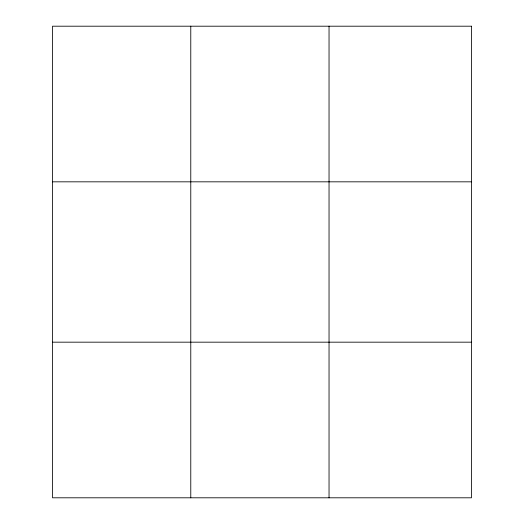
<?xml version="1.0" encoding="UTF-8"?>
<svg xmlns="http://www.w3.org/2000/svg" width="524" height="524" viewBox="0 0 524 524"><rect width="100%" height="100%" fill="white"/><g stroke="black" fill="none" stroke-linecap="round" stroke-linejoin="round"><path stroke-width="0.79" d="M190.775 497.8L190.775 26.2M329.039 497.8L329.039 26.2M52.511 181.828L471.489 181.828M52.511 342.172L471.489 342.172M471.489 26.2L471.489 497.8L52.511 497.8L52.511 26.2L471.489 26.2"/></g></svg>
